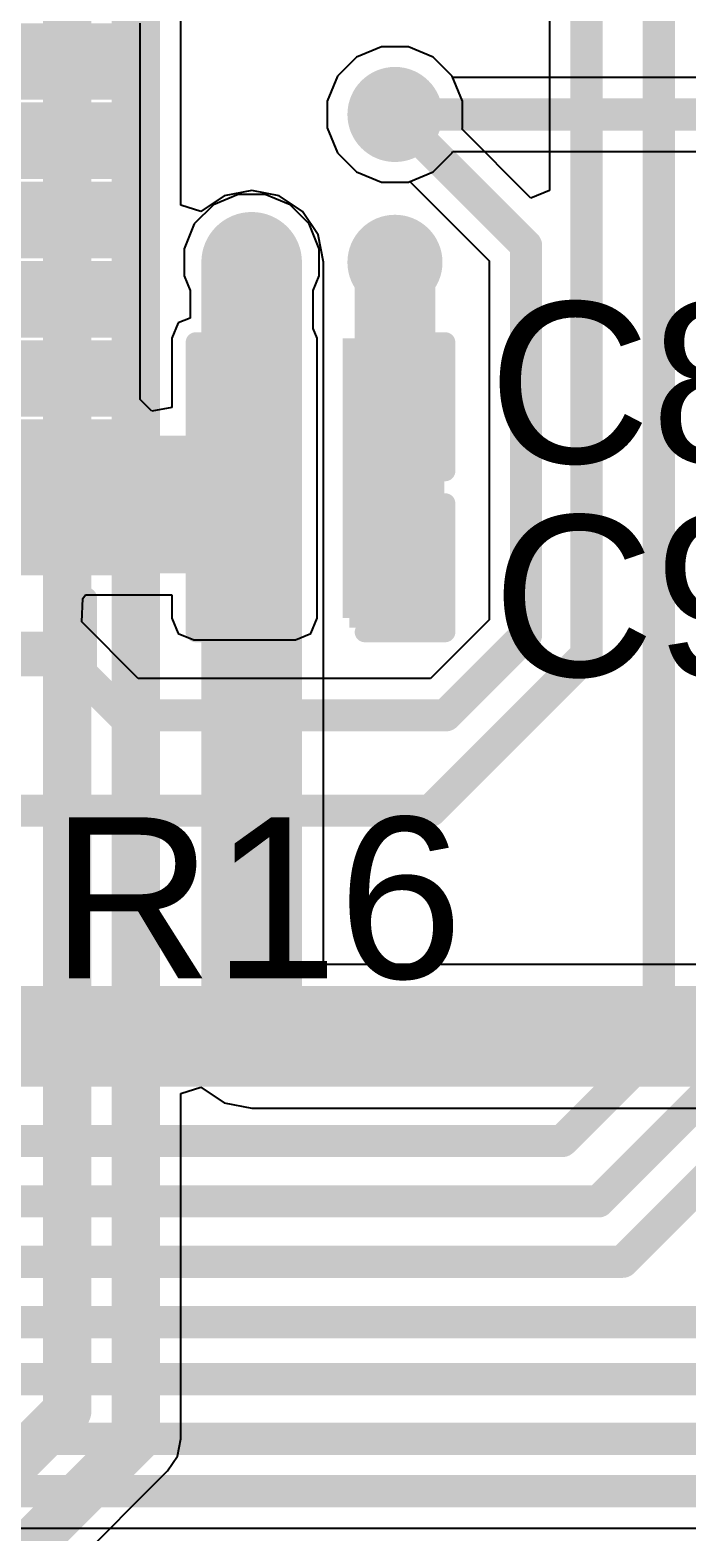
# Model space of a CAD drawing. Header units: millimetres. Extents: x -4.8 to 36.7, y -5.2 to 57.6.
# Drawn here: x 10.53 to 14.68, y 33.63 to 43.1 of the extents above; entities that cross this region are included whole.
import ezdxf

# ---------------------------------------------------------------- set-up
doc = ezdxf.new("R2010")
doc.units = ezdxf.units.MM
for name, color, linetype in [('BottomLayer', 5, 'Continuous'), ('TopLayer', 1, 'Continuous'), ('TopOverlay', 2, 'Continuous'), ('TopPaste', 8, 'Continuous'), ('TopSolder', 216, 'Continuous'), ('ViaHoleLayer', 16, 'Continuous')]:
    doc.layers.add(name, color=color, linetype=linetype)
doc.styles.add('Arial', font='', dxfattribs={"height": 0.2})
doc.styles.get('Arial').set_extended_font_data('Arial')

# ---------------------------------------------------------------- blocks, each defined once
blk = doc.blocks.new('32_QFN__5_5__13')
at = {"layer": 'TopLayer'}
for points in [[(-1.6101, 2.1001), (-1.8901, 2.1001), (-1.8901, 2.8001), (-1.6101, 2.8001)], [(-1.1099, 2.1001), (-1.3899, 2.1001), (-1.3899, 2.8001), (-1.1099, 2.8001)], [(-0.6101, 2.1001), (-0.8901, 2.1001), (-0.8901, 2.8001), (-0.6101, 2.8001)], [(-0.1099, 2.1001), (-0.3899, 2.1001), (-0.3899, 2.8001), (-0.1099, 2.8001)], [(0.3899, 2.1001), (0.1099, 2.1001), (0.1099, 2.8001), (0.3899, 2.8001)], [(0.8901, 2.1001), (0.6101, 2.1001), (0.6101, 2.8001), (0.8901, 2.8001)], [(1.3899, 2.1001), (1.1099, 2.1001), (1.1099, 2.8001), (1.3899, 2.8001)], [(1.8901, 2.1001), (1.6101, 2.1001), (1.6101, 2.8001), (1.8901, 2.8001)], [(-2.8001, 1.6101), (-2.8001, 1.8901), (-2.1001, 1.8901), (-2.1001, 1.6101)], [(2.1001, 1.6101), (2.1001, 1.8901), (2.8001, 1.8901), (2.8001, 1.6101)], [(1.627, -1.627), (-1.627, -1.627), (-1.627, 1.627), (1.627, 1.627)], [(-2.8001, 1.1099), (-2.8001, 1.3899), (-2.1001, 1.3899), (-2.1001, 1.1099)], [(2.1001, 1.1099), (2.1001, 1.3899), (2.8001, 1.3899), (2.8001, 1.1099)], [(-2.8001, 0.6101), (-2.8001, 0.8901), (-2.1001, 0.8901), (-2.1001, 0.6101)], [(2.1001, 0.6101), (2.1001, 0.8901), (2.8001, 0.8901), (2.8001, 0.6101)], [(-2.8001, 0.1099), (-2.8001, 0.3899), (-2.1001, 0.3899), (-2.1001, 0.1099)], [(2.1001, 0.1099), (2.1001, 0.3899), (2.8001, 0.3899), (2.8001, 0.1099)], [(-2.8001, -0.3899), (-2.8001, -0.1099), (-2.1001, -0.1099), (-2.1001, -0.3899)], [(2.1001, -0.3899), (2.1001, -0.1099), (2.8001, -0.1099), (2.8001, -0.3899)], [(-2.8001, -0.8901), (-2.8001, -0.6101), (-2.1001, -0.6101), (-2.1001, -0.8901)], [(2.1001, -0.8901), (2.1001, -0.6101), (2.8001, -0.6101), (2.8001, -0.8901)], [(-2.8001, -1.3899), (-2.8001, -1.1099), (-2.1001, -1.1099), (-2.1001, -1.3899)], [(2.1001, -1.3899), (2.1001, -1.1099), (2.8001, -1.1099), (2.8001, -1.3899)], [(-2.8001, -1.8901), (-2.8001, -1.6101), (-2.1001, -1.6101), (-2.1001, -1.8901)], [(2.1001, -1.8901), (2.1001, -1.6101), (2.8001, -1.6101), (2.8001, -1.8901)], [(-1.6101, -2.8001), (-1.8901, -2.8001), (-1.8901, -2.1001), (-1.6101, -2.1001)], [(-1.1099, -2.8001), (-1.3899, -2.8001), (-1.3899, -2.1001), (-1.1099, -2.1001)], [(-0.6101, -2.8001), (-0.8901, -2.8001), (-0.8901, -2.1001), (-0.6101, -2.1001)], [(-0.1099, -2.8001), (-0.3899, -2.8001), (-0.3899, -2.1001), (-0.1099, -2.1001)], [(0.3899, -2.8001), (0.1099, -2.8001), (0.1099, -2.1001), (0.3899, -2.1001)], [(0.8901, -2.8001), (0.6101, -2.8001), (0.6101, -2.1001), (0.8901, -2.1001)], [(1.3899, -2.8001), (1.1099, -2.8001), (1.1099, -2.1001), (1.3899, -2.1001)], [(1.8901, -2.8001), (1.6101, -2.8001), (1.6101, -2.1001), (1.8901, -2.1001)]]:
    blk.add_hatch(color=1, dxfattribs=at).paths.add_polyline_path(points)
at = {"layer": 'TopPaste'}
for points in [[(-1.6101, 2.1001), (-1.8901, 2.1001), (-1.8901, 2.8001), (-1.6101, 2.8001)], [(-1.1099, 2.1001), (-1.3899, 2.1001), (-1.3899, 2.8001), (-1.1099, 2.8001)], [(-0.6101, 2.1001), (-0.8901, 2.1001), (-0.8901, 2.8001), (-0.6101, 2.8001)], [(-0.1099, 2.1001), (-0.3899, 2.1001), (-0.3899, 2.8001), (-0.1099, 2.8001)], [(0.3899, 2.1001), (0.1099, 2.1001), (0.1099, 2.8001), (0.3899, 2.8001)], [(0.8901, 2.1001), (0.6101, 2.1001), (0.6101, 2.8001), (0.8901, 2.8001)], [(1.3899, 2.1001), (1.1099, 2.1001), (1.1099, 2.8001), (1.3899, 2.8001)], [(1.8901, 2.1001), (1.6101, 2.1001), (1.6101, 2.8001), (1.8901, 2.8001)], [(-2.8001, 1.6101), (-2.8001, 1.8901), (-2.1001, 1.8901), (-2.1001, 1.6101)], [(2.1001, 1.6101), (2.1001, 1.8901), (2.8001, 1.8901), (2.8001, 1.6101)], [(1.627, -1.627), (-1.627, -1.627), (-1.627, 1.627), (1.627, 1.627)], [(-2.8001, 1.1099), (-2.8001, 1.3899), (-2.1001, 1.3899), (-2.1001, 1.1099)], [(2.1001, 1.1099), (2.1001, 1.3899), (2.8001, 1.3899), (2.8001, 1.1099)], [(-2.8001, 0.6101), (-2.8001, 0.8901), (-2.1001, 0.8901), (-2.1001, 0.6101)], [(2.1001, 0.6101), (2.1001, 0.8901), (2.8001, 0.8901), (2.8001, 0.6101)], [(-2.8001, 0.1099), (-2.8001, 0.3899), (-2.1001, 0.3899), (-2.1001, 0.1099)], [(2.1001, 0.1099), (2.1001, 0.3899), (2.8001, 0.3899), (2.8001, 0.1099)], [(-2.8001, -0.3899), (-2.8001, -0.1099), (-2.1001, -0.1099), (-2.1001, -0.3899)], [(2.1001, -0.3899), (2.1001, -0.1099), (2.8001, -0.1099), (2.8001, -0.3899)], [(-2.8001, -0.8901), (-2.8001, -0.6101), (-2.1001, -0.6101), (-2.1001, -0.8901)], [(2.1001, -0.8901), (2.1001, -0.6101), (2.8001, -0.6101), (2.8001, -0.8901)], [(-2.8001, -1.3899), (-2.8001, -1.1099), (-2.1001, -1.1099), (-2.1001, -1.3899)], [(2.1001, -1.3899), (2.1001, -1.1099), (2.8001, -1.1099), (2.8001, -1.3899)], [(-2.8001, -1.8901), (-2.8001, -1.6101), (-2.1001, -1.6101), (-2.1001, -1.8901)], [(2.1001, -1.8901), (2.1001, -1.6101), (2.8001, -1.6101), (2.8001, -1.8901)], [(-1.6101, -2.8001), (-1.8901, -2.8001), (-1.8901, -2.1001), (-1.6101, -2.1001)], [(-1.1099, -2.8001), (-1.3899, -2.8001), (-1.3899, -2.1001), (-1.1099, -2.1001)], [(-0.6101, -2.8001), (-0.8901, -2.8001), (-0.8901, -2.1001), (-0.6101, -2.1001)], [(-0.1099, -2.8001), (-0.3899, -2.8001), (-0.3899, -2.1001), (-0.1099, -2.1001)], [(0.3899, -2.8001), (0.1099, -2.8001), (0.1099, -2.1001), (0.3899, -2.1001)], [(0.8901, -2.8001), (0.6101, -2.8001), (0.6101, -2.1001), (0.8901, -2.1001)], [(1.3899, -2.8001), (1.1099, -2.8001), (1.1099, -2.1001), (1.3899, -2.1001)], [(1.8901, -2.8001), (1.6101, -2.8001), (1.6101, -2.1001), (1.8901, -2.1001)]]:
    blk.add_hatch(color=8, dxfattribs=at).paths.add_polyline_path(points)
at = {"layer": 'TopSolder'}
for points in [[(-1.5085, 1.9985), (-1.9917, 1.9985), (-1.9917, 2.9017), (-1.5085, 2.9017)], [(-1.0083, 1.9985), (-1.4915, 1.9985), (-1.4915, 2.9017), (-1.0083, 2.9017)], [(-0.5085, 1.9985), (-0.9917, 1.9985), (-0.9917, 2.9017), (-0.5085, 2.9017)], [(-0.0083, 1.9985), (-0.4915, 1.9985), (-0.4915, 2.9017), (-0.0083, 2.9017)], [(0.4915, 1.9985), (0.0083, 1.9985), (0.0083, 2.9017), (0.4915, 2.9017)], [(0.9917, 1.9985), (0.5085, 1.9985), (0.5085, 2.9017), (0.9917, 2.9017)], [(1.4915, 1.9985), (1.0083, 1.9985), (1.0083, 2.9017), (1.4915, 2.9017)], [(1.9917, 1.9985), (1.5085, 1.9985), (1.5085, 2.9017), (1.9917, 2.9017)], [(-2.9017, 1.5085), (-2.9017, 1.9917), (-1.9985, 1.9917), (-1.9985, 1.5085)], [(1.9985, 1.5085), (1.9985, 1.9917), (2.9017, 1.9917), (2.9017, 1.5085)], [(1.7286, -1.7286), (-1.7286, -1.7286), (-1.7286, 1.7286), (1.7286, 1.7286)], [(-2.9017, 1.0083), (-2.9017, 1.4915), (-1.9985, 1.4915), (-1.9985, 1.0083)], [(1.9985, 1.0083), (1.9985, 1.4915), (2.9017, 1.4915), (2.9017, 1.0083)], [(-2.9017, 0.5085), (-2.9017, 0.9917), (-1.9985, 0.9917), (-1.9985, 0.5085)], [(1.9985, 0.5085), (1.9985, 0.9917), (2.9017, 0.9917), (2.9017, 0.5085)], [(-2.9017, 0.0083), (-2.9017, 0.4915), (-1.9985, 0.4915), (-1.9985, 0.0083)], [(1.9985, 0.0083), (1.9985, 0.4915), (2.9017, 0.4915), (2.9017, 0.0083)], [(-2.9017, -0.4915), (-2.9017, -0.0083), (-1.9985, -0.0083), (-1.9985, -0.4915)], [(1.9985, -0.4915), (1.9985, -0.0083), (2.9017, -0.0083), (2.9017, -0.4915)], [(-2.9017, -0.9917), (-2.9017, -0.5085), (-1.9985, -0.5085), (-1.9985, -0.9917)], [(1.9985, -0.9917), (1.9985, -0.5085), (2.9017, -0.5085), (2.9017, -0.9917)], [(-2.9017, -1.4915), (-2.9017, -1.0083), (-1.9985, -1.0083), (-1.9985, -1.4915)], [(1.9985, -1.4915), (1.9985, -1.0083), (2.9017, -1.0083), (2.9017, -1.4915)], [(-2.9017, -1.9917), (-2.9017, -1.5085), (-1.9985, -1.5085), (-1.9985, -1.9917)], [(1.9985, -1.9917), (1.9985, -1.5085), (2.9017, -1.5085), (2.9017, -1.9917)], [(-1.5085, -2.9017), (-1.9917, -2.9017), (-1.9917, -1.9985), (-1.5085, -1.9985)], [(-1.0083, -2.9017), (-1.4915, -2.9017), (-1.4915, -1.9985), (-1.0083, -1.9985)], [(-0.5085, -2.9017), (-0.9917, -2.9017), (-0.9917, -1.9985), (-0.5085, -1.9985)], [(-0.0083, -2.9017), (-0.4915, -2.9017), (-0.4915, -1.9985), (-0.0083, -1.9985)], [(0.4915, -2.9017), (0.0083, -2.9017), (0.0083, -1.9985), (0.4915, -1.9985)], [(0.9917, -2.9017), (0.5085, -2.9017), (0.5085, -1.9985), (0.9917, -1.9985)], [(1.4915, -2.9017), (1.0083, -2.9017), (1.0083, -1.9985), (1.4915, -1.9985)], [(1.9917, -2.9017), (1.5085, -2.9017), (1.5085, -1.9985), (1.9917, -1.9985)]]:
    blk.add_hatch(color=216, dxfattribs=at).paths.add_polyline_path(points)
at = {"layer": 'TopOverlay', "const_width": 0.127}
for points in [[(-2.5654, 2.1336), (-2.5654, 2.5654)], [(-2.5654, 2.5654), (-2.1336, 2.5654)], [(2.1336, 2.5654), (2.5654, 2.5654)], [(2.5654, 2.1336), (2.5654, 2.5654)], [(-3.0734, 1.8796), (-2.9464, 1.7526)], [(-3.0734, 1.6256), (-3.0734, 1.8796)], [(-3.0734, 1.6256), (-2.9464, 1.7526)], [(-2.5654, -2.5654), (-2.5654, -2.1336)], [(2.5654, -2.5654), (2.5654, -2.1336)], [(-2.5654, -2.5654), (-2.1336, -2.5654)], [(2.1336, -2.5654), (2.5654, -2.5654)]]:
    blk.add_lwpolyline(points, dxfattribs=at)
at = {"layer": 'TopOverlay', "const_width": 0.0635}
for points in [[(-2.5972, 2.5654, 1), (-2.5337, 2.5654, 1)], [(-2.5972, 2.5654, 1), (-2.5337, 2.5654, 1)], [(-2.1654, 2.5654, 1), (-2.1019, 2.5654, 1)], [(2.1019, 2.5654, 1), (2.1654, 2.5654, 1)], [(2.5337, 2.5654, 1), (2.5972, 2.5654, 1)], [(2.5337, 2.5654, 1), (2.5972, 2.5654, 1)], [(-2.5972, 2.1336, 1), (-2.5337, 2.1336, 1)], [(2.5337, 2.1336, 1), (2.5972, 2.1336, 1)], [(-3.1052, 1.8796, 1), (-3.0417, 1.8796, 1)], [(-3.1052, 1.8796, 1), (-3.0417, 1.8796, 1)], [(-2.9781, 1.7526, 1), (-2.9146, 1.7526, 1)], [(-2.9781, 1.7526, 1), (-2.9146, 1.7526, 1)], [(-3.1052, 1.6256, 1), (-3.0417, 1.6256, 1)], [(-3.1052, 1.6256, 1), (-3.0417, 1.6256, 1)], [(-2.5972, -2.1336, 1), (-2.5337, -2.1336, 1)], [(2.5337, -2.1336, 1), (2.5972, -2.1336, 1)], [(-2.5972, -2.5654, 1), (-2.5337, -2.5654, 1)], [(-2.5972, -2.5654, 1), (-2.5337, -2.5654, 1)], [(-2.1654, -2.5654, 1), (-2.1019, -2.5654, 1)], [(2.1019, -2.5654, 1), (2.1654, -2.5654, 1)], [(2.5337, -2.5654, 1), (2.5972, -2.5654, 1)], [(2.5337, -2.5654, 1), (2.5972, -2.5654, 1)]]:
    blk.add_lwpolyline(points, format="xyb", close=True, dxfattribs=at)
blk = doc.blocks.new('C___0402_48')
at = {"layer": 'TopLayer'}
for points in [[(-0.6985, -0.3175), (-0.6985, 0.3175), (-0.2413, 0.3175), (-0.2413, -0.3175)], [(0.2413, -0.3175), (0.2413, 0.3175), (0.6985, 0.3175), (0.6985, -0.3175)]]:
    blk.add_hatch(color=1, dxfattribs=at).paths.add_polyline_path(points)
at = {"layer": 'TopPaste'}
for points in [[(-0.6985, -0.3175), (-0.6985, 0.3175), (-0.2413, 0.3175), (-0.2413, -0.3175)], [(0.2413, -0.3175), (0.2413, 0.3175), (0.6985, 0.3175), (0.6985, -0.3175)]]:
    blk.add_hatch(color=8, dxfattribs=at).paths.add_polyline_path(points)
at = {"layer": 'TopSolder'}
for points in [[(-0.7585, -0.3775), (-0.7585, 0.3775), (-0.1813, 0.3775), (-0.1813, -0.3775)], [(0.1813, -0.3775), (0.1813, 0.3775), (0.7585, 0.3775), (0.7585, -0.3775)]]:
    blk.add_hatch(color=216, dxfattribs=at).paths.add_polyline_path(points)
at = {"layer": 'TopOverlay', "const_width": 0.127}
for points in [[(-0.2794, 0.4064), (-0.7874, 0.4064)], [(-0.7874, 0.4064), (-0.7874, -0.4064)], [(0.7874, 0.4064), (0.2794, 0.4064)], [(0.7874, 0.4064), (0.7874, -0.4064)], [(-0.2794, -0.4064), (-0.7874, -0.4064)], [(0.7874, -0.4064), (0.2794, -0.4064)]]:
    blk.add_lwpolyline(points, dxfattribs=at)
at = {"layer": 'TopOverlay', "const_width": 0.0635}
for points in [[(-0.8191, 0.4064, 1), (-0.7556, 0.4064, 1)], [(-0.8191, 0.4064, 1), (-0.7556, 0.4064, 1)], [(-0.3111, 0.4064, 1), (-0.2477, 0.4064, 1)], [(0.2477, 0.4064, 1), (0.3111, 0.4064, 1)], [(0.7556, 0.4064, 1), (0.8191, 0.4064, 1)], [(0.7556, 0.4064, 1), (0.8191, 0.4064, 1)], [(-0.8191, -0.4064, 1), (-0.7556, -0.4064, 1)], [(-0.8191, -0.4064, 1), (-0.7556, -0.4064, 1)], [(-0.3111, -0.4064, 1), (-0.2477, -0.4064, 1)], [(0.2477, -0.4064, 1), (0.3111, -0.4064, 1)], [(0.7556, -0.4064, 1), (0.8191, -0.4064, 1)], [(0.7556, -0.4064, 1), (0.8191, -0.4064, 1)]]:
    blk.add_lwpolyline(points, format="xyb", close=True, dxfattribs=at)
blk = doc.blocks.new('C___0402_49')
at = {"layer": 'TopLayer'}
for points in [[(-0.6985, -0.3175), (-0.6985, 0.3175), (-0.2413, 0.3175), (-0.2413, -0.3175)], [(0.2413, -0.3175), (0.2413, 0.3175), (0.6985, 0.3175), (0.6985, -0.3175)]]:
    blk.add_hatch(color=1, dxfattribs=at).paths.add_polyline_path(points)
at = {"layer": 'TopPaste'}
for points in [[(-0.6985, -0.3175), (-0.6985, 0.3175), (-0.2413, 0.3175), (-0.2413, -0.3175)], [(0.2413, -0.3175), (0.2413, 0.3175), (0.6985, 0.3175), (0.6985, -0.3175)]]:
    blk.add_hatch(color=8, dxfattribs=at).paths.add_polyline_path(points)
at = {"layer": 'TopSolder'}
for points in [[(-0.7585, -0.3775), (-0.7585, 0.3775), (-0.1813, 0.3775), (-0.1813, -0.3775)], [(0.1813, -0.3775), (0.1813, 0.3775), (0.7585, 0.3775), (0.7585, -0.3775)]]:
    blk.add_hatch(color=216, dxfattribs=at).paths.add_polyline_path(points)
at = {"layer": 'TopOverlay', "const_width": 0.127}
for points in [[(-0.2794, 0.4064), (-0.7874, 0.4064)], [(-0.7874, 0.4064), (-0.7874, -0.4064)], [(0.7874, 0.4064), (0.2794, 0.4064)], [(0.7874, 0.4064), (0.7874, -0.4064)], [(-0.2794, -0.4064), (-0.7874, -0.4064)], [(0.7874, -0.4064), (0.2794, -0.4064)]]:
    blk.add_lwpolyline(points, dxfattribs=at)
at = {"layer": 'TopOverlay', "const_width": 0.0635}
for points in [[(-0.8191, 0.4064, 1), (-0.7556, 0.4064, 1)], [(-0.8191, 0.4064, 1), (-0.7556, 0.4064, 1)], [(-0.3111, 0.4064, 1), (-0.2477, 0.4064, 1)], [(0.2477, 0.4064, 1), (0.3111, 0.4064, 1)], [(0.7556, 0.4064, 1), (0.8191, 0.4064, 1)], [(0.7556, 0.4064, 1), (0.8191, 0.4064, 1)], [(-0.8191, -0.4064, 1), (-0.7556, -0.4064, 1)], [(-0.8191, -0.4064, 1), (-0.7556, -0.4064, 1)], [(-0.3111, -0.4064, 1), (-0.2477, -0.4064, 1)], [(0.2477, -0.4064, 1), (0.3111, -0.4064, 1)], [(0.7556, -0.4064, 1), (0.8191, -0.4064, 1)], [(0.7556, -0.4064, 1), (0.8191, -0.4064, 1)]]:
    blk.add_lwpolyline(points, format="xyb", close=True, dxfattribs=at)

msp = doc.modelspace()

# ---------------------------------------------------------------- hatches: boundary and pattern name
at = {"layer": 'BottomLayer'}
h = msp.add_hatch(color=5, dxfattribs=at)
edge = h.paths.add_edge_path()
edge.add_arc((12.8379, 42.5704), 0.3, 0, 360)
h = msp.add_hatch(color=5, dxfattribs=at)
edge = h.paths.add_edge_path()
edge.add_arc((11.9336, 41.6375), 0.3, 0, 360)
h = msp.add_hatch(color=5, dxfattribs=at)
edge = h.paths.add_edge_path()
edge.add_arc((12.8379, 41.6375), 0.3, 0, 360)
h = msp.add_hatch(color=5, dxfattribs=at)
edge = h.paths.add_edge_path()
edge.add_arc((11.9336, 36.7538), 0.3, 0, 360)
at = {"layer": 'TopLayer'}
h = msp.add_hatch(color=1, dxfattribs=at)
edge = h.paths.add_edge_path()
edge.add_arc((12.8379, 42.5704), 0.3, 0, 360)
h = msp.add_hatch(color=1, dxfattribs=at)
edge = h.paths.add_edge_path()
edge.add_arc((11.9336, 41.6375), 0.3, 0, 360)
h = msp.add_hatch(color=1, dxfattribs=at)
edge = h.paths.add_edge_path()
edge.add_arc((12.8379, 41.6375), 0.3, 0, 360)
for points in [[(12.2106, 39.3927), (12.2106, 41.158), (11.5679, 41.158), (11.5679, 39.3927)], [(13.1504, 39.3927), (13.1504, 41.158), (12.5077, 41.158), (12.5077, 39.3927)], [(10.3842, 39.6759), (11.9336, 39.6759), (11.9336, 40.5447), (10.3842, 40.5447)]]:
    msp.add_hatch(color=1, dxfattribs=at).paths.add_polyline_path(points)
h = msp.add_hatch(color=1, dxfattribs=at)
edge = h.paths.add_edge_path()
edge.add_arc((11.9336, 36.7538), 0.3, 0, 360)
at = {"layer": 'ViaHoleLayer'}
h = msp.add_hatch(color=16, dxfattribs=at)
edge = h.paths.add_edge_path()
edge.add_arc((12.8379, 42.5704), 0.15, 0, 360)
h = msp.add_hatch(color=16, dxfattribs=at)
edge = h.paths.add_edge_path()
edge.add_arc((11.9336, 41.6375), 0.15, 0, 360)
h = msp.add_hatch(color=16, dxfattribs=at)
edge = h.paths.add_edge_path()
edge.add_arc((12.8379, 41.6375), 0.15, 0, 360)
h = msp.add_hatch(color=16, dxfattribs=at)
edge = h.paths.add_edge_path()
edge.add_arc((11.9336, 36.7538), 0.15, 0, 360)

# ---------------------------------------------------------------- linework, layer by layer
at = {"layer": 'BottomLayer'}
for p, q in [((11.4868, 41.9976), (11.4868, 44.1796)), ((12.5961, 42.9324), (12.476, 42.8123)), ((12.753, 42.9974), (12.5961, 42.9324)), ((12.9229, 42.9974), (12.753, 42.9974)), ((13.0798, 42.9324), (12.9229, 42.9974)), ((13.1999, 42.8123), (13.0798, 42.9324)), ((12.476, 42.8123), (12.4109, 42.6553)), ((13.2036, 42.8035), (13.1999, 42.8123)), ((15.3975, 42.8035), (13.2036, 42.8035)), ((12.4109, 42.6553), (12.4109, 42.4855)), ((12.4109, 42.4855), (12.476, 42.3285)), ((12.476, 42.3285), (12.5961, 42.2084)), ((13.0798, 42.2084), (13.1999, 42.3285)), ((13.1999, 42.3285), (13.2036, 42.3373)), ((13.2036, 42.3373), (16.0116, 42.3373)), ((12.5961, 42.2084), (12.753, 42.1434)), ((12.9229, 42.1434), (13.0798, 42.2084)), ((11.9336, 42.0907), (11.7602, 42.0562)), ((12.107, 42.0562), (11.9336, 42.0907)), ((12.753, 42.1434), (12.9229, 42.1434)), ((11.6131, 41.958), (11.4868, 41.9976)), ((11.7602, 42.0562), (11.6131, 41.958)), ((12.2541, 41.958), (12.107, 42.0562)), ((12.3523, 41.811), (12.2541, 41.958)), ((12.3868, 41.6375), (12.3523, 41.811)), ((12.3868, 37.207), (12.3868, 41.6375)), ((29.1084, 37.207), (12.3868, 37.207)), ((11.4868, 36.3938), (11.6131, 36.4333)), ((11.4868, 34.2133), (11.4868, 36.3938)), ((11.6131, 36.4333), (11.7602, 36.3351)), ((11.7602, 36.3351), (11.9336, 36.3006)), ((11.9336, 36.3006), (16.0905, 36.3006)), ((11.4651, 34.1043), (11.4868, 34.2133)), ((11.4034, 34.0118), (11.4651, 34.1043)), ((10.1593, 32.7678), (11.4034, 34.0118)), ((11.4034, 34.0118), (11.4034, 34.0118))]:
    msp.add_line(p, q, dxfattribs=at)
for points, const_width in [([(10.7701, 34.3921), (10.7701, 44.4765)], 0.3048), ([(11.2019, 34.2133), (11.2019, 44.2976)], 0.3048), ([(12.8379, 42.5704), (16.3773, 42.5704)], 0.2032), ([(11.9336, 36.7538), (11.9336, 41.6375)], 0.635), ([(11.9336, 36.7538), (29.1084, 36.7538)], 0.635), ([(9.779, 33.401), (10.7701, 34.3921)], 0.3048), ([(9.9579, 32.9692), (11.2019, 34.2133)], 0.3048)]:
    msp.add_lwpolyline(points, dxfattribs=dict(at, const_width=const_width))
for points, const_width in [([(12.7871, 42.5704, 1), (12.8887, 42.5704, 1)], 0.1016), ([(11.7748, 41.6375, 1), (12.0923, 41.6375, 1)], 0.3175), ([(11.7748, 36.7538, 1), (12.0923, 36.7538, 1)], 0.3175), ([(11.7748, 36.7538, 1), (12.0923, 36.7538, 1)], 0.3175), ([(10.6939, 34.3921, 1), (10.8463, 34.3921, 1)], 0.1524), ([(10.6939, 34.3921, 1), (10.8463, 34.3921, 1)], 0.1524), ([(11.1257, 34.2133, 1), (11.2781, 34.2133, 1)], 0.1524), ([(11.1257, 34.2133, 1), (11.2781, 34.2133, 1)], 0.1524)]:
    msp.add_lwpolyline(points, format="xyb", close=True, dxfattribs=dict(at, const_width=const_width))
at = {"layer": 'TopLayer'}
for p, q in [((13.8131, 50.1955), (13.8131, 42.0908)), ((11.2297, 42.7733), (11.2297, 43.1461)), ((12.5961, 42.9324), (12.476, 42.8123)), ((12.753, 42.9974), (12.5961, 42.9324)), ((12.9229, 42.9974), (12.753, 42.9974)), ((13.0798, 42.9324), (12.9229, 42.9974)), ((13.1999, 42.8123), (13.0798, 42.9324)), ((11.2297, 42.6463), (11.2297, 42.7733)), ((12.476, 42.8123), (12.4109, 42.6553)), ((13.2649, 42.6553), (13.1999, 42.8123)), ((11.2297, 42.2731), (11.2297, 42.6463)), ((12.4109, 42.6553), (12.4109, 42.4855)), ((13.2649, 42.4855), (13.2649, 42.6553)), ((12.4109, 42.4855), (12.476, 42.3285)), ((13.2613, 42.4767), (13.2649, 42.4855)), ((13.6958, 42.0422), (13.2613, 42.4767)), ((11.2297, 42.1461), (11.2297, 42.2731)), ((12.476, 42.3285), (12.5961, 42.2084)), ((12.5961, 42.2084), (12.753, 42.1434)), ((11.2297, 41.7733), (11.2297, 42.1461)), ((12.753, 42.1434), (12.9229, 42.1434)), ((12.9229, 42.1434), (12.9317, 42.147)), ((12.9317, 42.147), (13.4321, 41.6466)), ((13.8131, 42.0908), (13.6958, 42.0422)), ((11.6917, 41.9995), (11.5716, 41.8794)), ((11.8487, 42.0645), (11.6917, 41.9995)), ((12.0185, 42.0645), (11.8487, 42.0645)), ((12.1755, 41.9995), (12.0185, 42.0645)), ((12.2956, 41.8794), (12.1755, 41.9995)), ((11.5716, 41.8794), (11.5066, 41.7225)), ((12.3606, 41.7225), (12.2956, 41.8794)), ((11.2297, 41.6463), (11.2297, 41.7733)), ((11.5066, 41.7225), (11.5066, 41.5526)), ((12.3606, 41.5526), (12.3606, 41.7225)), ((11.2297, 41.2731), (11.2297, 41.6463)), ((13.4321, 41.6466), (13.4321, 39.3826)), ((11.5066, 41.5526), (11.5451, 41.4596)), ((12.3221, 41.4596), (12.3606, 41.5526)), ((11.5451, 41.4596), (11.5451, 41.286)), ((12.3221, 41.2208), (12.3221, 41.4596)), ((11.2297, 41.1461), (11.2297, 41.2731)), ((11.4707, 41.2552), (11.4305, 41.158)), ((11.5451, 41.286), (11.4707, 41.2552)), ((11.2297, 40.7719), (11.2297, 41.1461)), ((11.4305, 41.158), (11.4305, 40.7209)), ((12.348, 41.158), (12.3221, 41.2208)), ((12.348, 39.3927), (12.348, 41.158)), ((11.3035, 40.6982), (11.2297, 40.7719)), ((11.4305, 40.7209), (11.3035, 40.6982)), ((10.869, 39.5167), (10.8853, 39.5385)), ((10.8853, 39.5385), (11.4305, 39.5385)), ((11.4305, 39.5385), (11.4305, 39.3927)), ((10.861, 39.3693), (10.869, 39.5167)), ((11.218, 39.0123), (10.861, 39.3693)), ((11.4305, 39.3927), (11.4707, 39.2955)), ((12.3078, 39.2955), (12.348, 39.3927)), ((13.4321, 39.3826), (13.0619, 39.0123)), ((11.4707, 39.2955), (11.5679, 39.2553)), ((11.5679, 39.2553), (12.2106, 39.2553)), ((12.2106, 39.2553), (12.3078, 39.2955)), ((13.0619, 39.0123), (11.218, 39.0123)), ((5.1308, 33.6505), (25.3797, 33.6505))]:
    msp.add_line(p, q, dxfattribs=at)
for points, const_width in [([(14.0462, 39.1603), (14.0462, 50.292)], 0.2032), ([(14.5034, 36.703), (14.5034, 43.6626)], 0.2032), ([(12.8379, 42.5704), (13.6652, 41.7431)], 0.2032), ([(11.9336, 40.7617), (11.9336, 41.6375)], 0.508), ([(12.8379, 40.7262), (12.8379, 41.6375)], 0.508), ([(13.6652, 39.286), (13.6652, 41.7431)], 0.2032), ([(11.8981, 40.7262), (11.9336, 40.7617)], 0.508), ([(13.1584, 38.7793), (13.6652, 39.286)], 0.2032), ([(10.0781, 39.2045), (10.6962, 39.2045)], 0.2032), ([(10.6962, 39.2045), (11.1214, 38.7793)], 0.2032), ([(13.064, 38.178), (14.0462, 39.1603)], 0.2032), ([(11.1214, 38.7793), (13.1584, 38.7793)], 0.2032), ([(9.9763, 38.178), (13.064, 38.178)], 0.2032), ([(10.1061, 36.7538), (11.9336, 36.7538)], 0.635), ([(13.8938, 36.0934), (14.5034, 36.703)], 0.2032), ([(14.2748, 35.3314), (15.6704, 36.727)], 0.2032), ([(14.1224, 35.7124), (14.8844, 36.4744)], 0.2032), ([(9.2718, 36.0934), (13.8938, 36.0934)], 0.2032), ([(9.1858, 35.7124), (14.1224, 35.7124)], 0.2032), ([(7.8377, 35.3314), (14.2748, 35.3314)], 0.2032), ([(7.4422, 34.9504), (16.4846, 34.9504)], 0.2032), ([(6.812, 34.59), (17.1656, 34.59)], 0.2032), ([(5.3696, 34.2138), (26.2382, 34.2138)], 0.2032), ([(5.1308, 33.8836), (25.4762, 33.8836)], 0.2032)]:
    msp.add_lwpolyline(points, dxfattribs=dict(at, const_width=const_width))
for points, const_width in [([(12.7871, 42.5704, 1), (12.8887, 42.5704, 1)], 0.1016), ([(11.8066, 41.6375, 1), (12.0606, 41.6375, 1)], 0.254), ([(12.7109, 41.6375, 1), (12.9649, 41.6375, 1)], 0.254), ([(13.6144, 41.7431, 1), (13.716, 41.7431, 1)], 0.1016), ([(13.6144, 41.7431, 1), (13.716, 41.7431, 1)], 0.1016), ([(11.7711, 40.7262, 1), (12.0251, 40.7262, 1)], 0.254), ([(11.8066, 40.7617, 1), (12.0606, 40.7617, 1)], 0.254), ([(11.8066, 40.7617, 1), (12.0606, 40.7617, 1)], 0.254), ([(12.7109, 40.7262, 1), (12.9649, 40.7262, 1)], 0.254), ([(13.6144, 39.286, 1), (13.716, 39.286, 1)], 0.1016), ([(13.6144, 39.286, 1), (13.716, 39.286, 1)], 0.1016), ([(10.6454, 39.2045, 1), (10.747, 39.2045, 1)], 0.1016), ([(10.6454, 39.2045, 1), (10.747, 39.2045, 1)], 0.1016), ([(13.9954, 39.1603, 1), (14.097, 39.1603, 1)], 0.1016), ([(13.9954, 39.1603, 1), (14.097, 39.1603, 1)], 0.1016), ([(11.0706, 38.7793, 1), (11.1722, 38.7793, 1)], 0.1016), ([(11.0706, 38.7793, 1), (11.1722, 38.7793, 1)], 0.1016), ([(13.1076, 38.7793, 1), (13.2092, 38.7793, 1)], 0.1016), ([(13.1076, 38.7793, 1), (13.2092, 38.7793, 1)], 0.1016), ([(13.0132, 38.178, 1), (13.1148, 38.178, 1)], 0.1016), ([(13.0132, 38.178, 1), (13.1148, 38.178, 1)], 0.1016), ([(11.7748, 36.7538, 1), (12.0923, 36.7538, 1)], 0.3175), ([(14.4526, 36.703, 1), (14.5542, 36.703, 1)], 0.1016), ([(14.4526, 36.703, 1), (14.5542, 36.703, 1)], 0.1016), ([(13.843, 36.0934, 1), (13.9446, 36.0934, 1)], 0.1016), ([(13.843, 36.0934, 1), (13.9446, 36.0934, 1)], 0.1016), ([(14.0716, 35.7124, 1), (14.1732, 35.7124, 1)], 0.1016), ([(14.0716, 35.7124, 1), (14.1732, 35.7124, 1)], 0.1016), ([(14.224, 35.3314, 1), (14.3256, 35.3314, 1)], 0.1016), ([(14.224, 35.3314, 1), (14.3256, 35.3314, 1)], 0.1016)]:
    msp.add_lwpolyline(points, format="xyb", close=True, dxfattribs=dict(at, const_width=const_width))

# ---------------------------------------------------------------- block references
msp.add_blockref('32_QFN__5_5__13', (8.3281, 41.6546))
at = {"rotation": 180}
for name, p in [('C___0402_49', (12.368, 40.7262)), ('C___0402_48', (12.368, 39.7102))]:
    msp.add_blockref(name, p, dxfattribs=at)

# ---------------------------------------------------------------- texts
at = {"layer": 'TopOverlay', "style": 'Arial'}
for s, p in [('C8', (13.4267, 40.3708)), ('C9', (13.4521, 39.0246)), ('R16', (10.664, 37.1196))]:
    msp.add_text(s, height=1.016, dxfattribs=at).set_placement(p)

doc.saveas('drawing.dxf')
